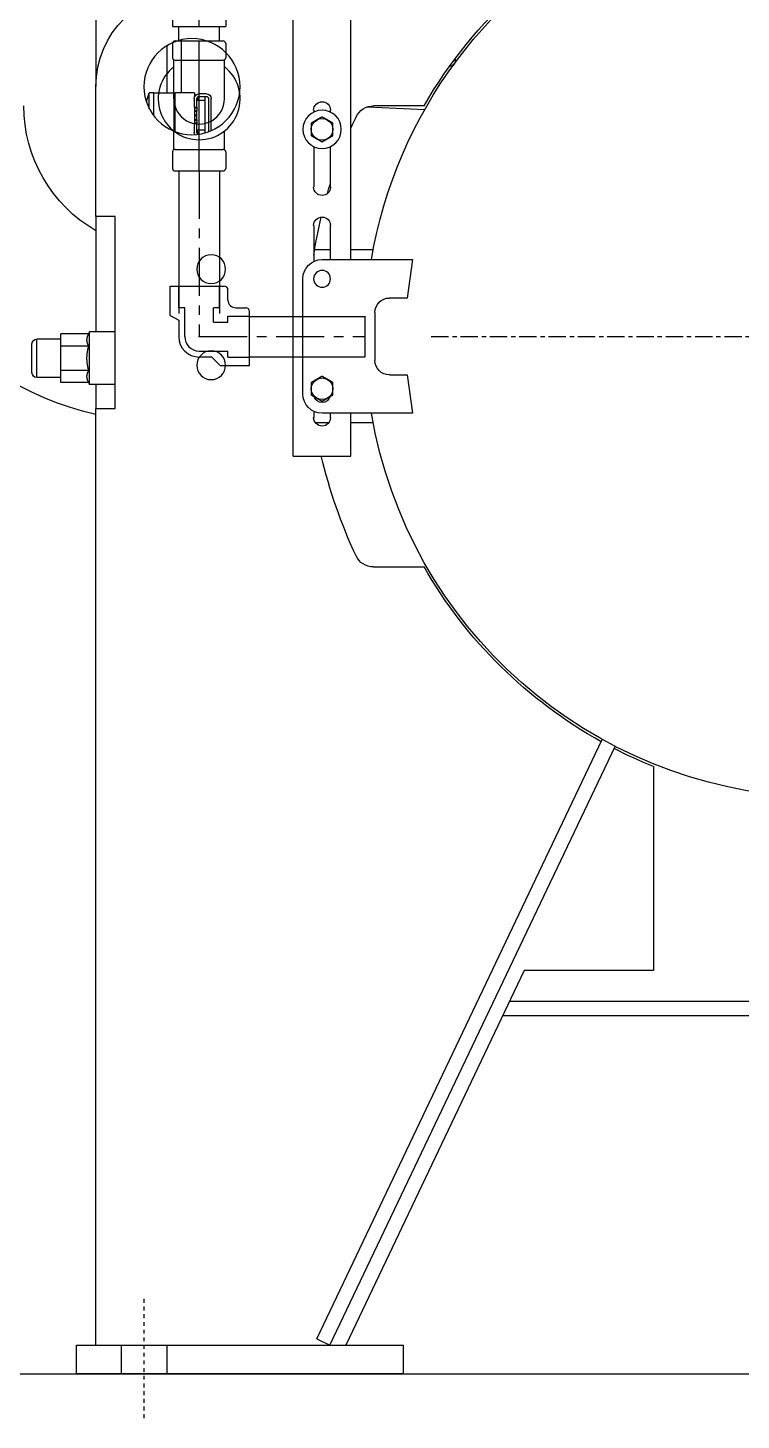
# Model space of a CAD drawing. Header units: inches. Extents: x -883 to 808, y -248 to 1051.
# Drawn here: x -428.11 to -409.56, y -177.88 to -141.65 of the extents above; entities that cross this region are included whole.
import ezdxf

# ---------------------------------------------------------------- set-up
doc = ezdxf.new("R2010")
doc.units = ezdxf.units.IN
doc.header["$MEASUREMENT"] = 0
doc.linetypes.add('CENTER', pattern=[2, 1.25, -0.25, 0.25, -0.25])
doc.linetypes.add('CHAIN', pattern=[0.7087, 0.4724, -0.0591, 0.1181, -0.0591])
doc.layers.get('0').update_dxf_attribs({"linetype": 'CONTINUOUS'})
for name, color, linetype in [('EQUIPMENT - COMPRESSORS', 41, 'CONTINUOUS'), ('P-RV', 193, 'CONTINUOUS'), ('TEXT', 7, 'CONTINUOUS')]:
    doc.layers.add(name, color=color, linetype=linetype)

# ---------------------------------------------------------------- blocks, each defined once
blk = doc.blocks.new('A$C084a53c6')
for p, q in [((37.25, 30.202), (37.25, 43.09)), ((38.75, 25.09), (38.75, 43.09)), ((43.884, 41.077), (43.884, 34.702)), ((43.884, 41.077), (43.884, 34.702)), ((41.658, 34.542), (41.658, 35.922)), ((42.033, 34.542), (42.033, 35.771)), ((34.538, 35.435), (34.538, 35.38)), ((34.538, 35.435), (34.538, 35.38)), ((34.688, 35.23), (34.688, 35.23)), ((34.688, 35.23), (34.688, 35.23)), ((41.009, 34.517), (41.199, 34.517)), ((41.199, 34.447), (41.009, 34.447)), ((41.038, 34.338), (41.038, 34.447)), ((41.207, 34.446), (41.254, 34.338)), ((41.314, 34.542), (41.833, 34.542)), ((41.314, 34.542), (41.314, 34.443)), ((41.833, 34.542), (41.833, 33.535)), ((42.377, 34.542), (41.857, 34.542)), ((41.857, 34.542), (41.857, 33.545)), ((42.377, 33.942), (42.377, 34.542)), ((42.377, 34.542), (42.495, 34.542)), ((42.57, 34.306), (42.495, 34.542)), ((42.495, 34.129), (42.495, 34.542)), ((43.884, 31.327), (43.884, 34.702)), ((43.884, 31.327), (43.884, 34.702)), ((36.818, 34.178), (35.331, 34.107)), ((36.818, 34.178), (35.331, 34.107)), ((35.349, 34.202), (36.664, 34.202)), ((35.349, 34.202), (36.664, 34.202)), ((37.781, 34.04), (37.781, 34.09)), ((38.218, 34.09), (38.218, 34.04)), ((40.884, 33.556), (40.884, 34.392)), ((40.954, 34.392), (40.954, 33.528)), ((41.038, 33.566), (41.038, 34.338)), ((41.038, 34.338), (41.254, 34.338)), ((41.254, 34.167), (41.254, 34.392)), ((41.254, 34.338), (41.254, 34.338)), ((41.324, 34.167), (41.254, 34.167)), ((41.255, 34.167), (41.255, 34.076)), ((41.255, 34.158), (41.314, 34.157)), ((41.314, 34.153), (41.255, 34.154)), ((41.255, 34.073), (41.255, 34.076)), ((41.255, 34.072), (41.255, 34.073)), ((41.255, 34.073), (41.314, 34.073)), ((41.255, 34.072), (41.255, 34.067)), ((41.314, 34.068), (41.255, 34.069)), ((41.255, 33.956), (41.255, 34.067)), ((41.314, 34.066), (41.255, 34.067)), ((41.314, 34.167), (41.314, 33.737)), ((41.324, 34.392), (41.324, 34.167)), ((41.254, 33.512), (41.254, 33.737)), ((41.254, 33.737), (41.324, 33.737)), ((41.255, 33.948), (41.255, 33.956)), ((41.255, 33.956), (41.314, 33.956)), ((41.255, 33.837), (41.255, 33.948)), ((41.314, 33.948), (41.255, 33.948)), ((41.255, 33.837), (41.314, 33.838)), ((41.255, 33.837), (41.255, 33.831)), ((41.255, 33.835), (41.314, 33.836)), ((41.255, 33.83), (41.255, 33.831)), ((41.314, 33.831), (41.255, 33.83)), ((41.255, 33.827), (41.255, 33.83)), ((41.255, 33.827), (41.255, 33.737)), ((41.255, 33.749), (41.314, 33.751)), ((41.314, 33.747), (41.255, 33.745)), ((41.324, 33.737), (41.324, 33.512)), ((41.038, 33.501), (41.038, 33.566)), ((41.038, 33.566), (41.254, 33.566)), ((41.254, 33.566), (41.21, 33.464)), ((41.254, 33.566), (41.254, 33.566)), ((41.314, 33.461), (41.314, 33.454)), ((37.781, 32.09), (37.781, 33.141)), ((38.218, 33.141), (38.218, 32.09)), ((43.384, 26.327), (43.384, 31.327)), ((43.384, 31.327), (43.884, 31.327)), ((43.384, 26.327), (43.384, 31.327)), ((43.384, 31.327), (43.884, 31.327)), ((43.884, 31.327), (43.884, 28.322)), ((43.884, 31.327), (43.884, 28.322)), ((37.781, 30.202), (37.781, 31.09)), ((38.218, 31.09), (38.218, 30.152)), ((36.672, 30.452), (37.25, 30.452)), ((36.672, 30.452), (37.25, 30.452)), ((37.781, 30.452), (38.196, 30.452)), ((37.781, 30.452), (38.196, 30.452)), ((38, 30.202), (35.65, 30.202)), ((35.65, 30.202), (35.785, 29.202)), ((38, 30.202), (35.65, 30.202)), ((35.65, 30.202), (35.785, 29.202)), ((38.5, 26.702), (38.5, 29.702)), ((38.5, 26.702), (38.5, 29.702)), ((35.785, 29.202), (36.25, 29.202)), ((35.785, 29.202), (36.25, 29.202)), ((36.625, 28.827), (36.625, 27.577)), ((36.625, 28.827), (36.625, 27.577)), ((43.384, 28.322), (44.045, 28.322)), ((44.045, 26.947), (44.045, 28.322)), ((44.072, 28.27), (44.045, 28.322)), ((44.072, 28.27), (44.795, 28.27)), ((44.795, 27.952), (44.795, 28.27)), ((44.072, 27.952), (44.795, 27.952)), ((44.795, 28.135), (45.42, 28.135)), ((44.795, 27.317), (44.795, 27.952)), ((45.42, 27.135), (45.42, 28.135)), ((45.545, 27.26), (45.545, 28.01)), ((35.785, 27.202), (35.65, 26.202)), ((35.785, 27.202), (35.65, 26.202)), ((36.25, 27.202), (35.785, 27.202)), ((36.25, 27.202), (35.785, 27.202)), ((44.072, 27.317), (44.795, 27.317)), ((44.795, 26.999), (44.795, 27.317)), ((43.384, 26.947), (44.045, 26.947)), ((43.884, 26.947), (43.884, 26.327)), ((43.884, 26.947), (43.884, 26.327)), ((44.072, 26.999), (44.045, 26.947)), ((44.072, 26.999), (44.795, 26.999)), ((44.795, 27.135), (45.42, 27.135)), ((35.65, 26.202), (38, 26.202)), ((35.65, 26.202), (38, 26.202)), ((37.25, 25.09), (37.25, 26.202)), ((37.781, 26.09), (37.781, 26.202)), ((38.218, 26.252), (38.218, 26.09)), ((43.884, 26.327), (43.384, 26.327)), ((43.884, 26.327), (43.384, 26.327)), ((43.884, 1.952), (43.884, 26.327)), ((43.884, 1.952), (43.884, 26.327)), ((36.672, 25.952), (37.25, 25.952)), ((36.672, 25.952), (37.25, 25.952)), ((37.83, 25.952), (38.169, 25.952)), ((37.83, 25.952), (38.169, 25.952)), ((38.75, 25.09), (37.25, 25.09)), ((36.664, 22.202), (35.349, 22.202)), ((36.664, 22.202), (35.349, 22.202)), ((37.8, 1.952), (30.38, 17.534)), ((37.8, 1.952), (30.38, 17.534)), ((38.138, 2.113), (30.711, 17.711)), ((38.138, 2.113), (30.711, 17.711)), ((29.384, 17.01), (29.384, 11.702)), ((29.384, 17.01), (29.384, 11.702)), ((29.384, 11.702), (32.742, 11.702)), ((29.384, 11.702), (32.742, 11.702)), ((32.742, 11.702), (37.384, 1.952)), ((32.742, 11.702), (37.384, 1.952)), ((26.072, 10.899), (33.124, 10.899)), ((26.329, 10.524), (33.302, 10.524)), ((44.384, 1.952), (35.884, 1.952)), ((35.884, 1.202), (35.884, 1.952)), ((44.384, 1.952), (35.884, 1.952)), ((35.884, 1.202), (35.884, 1.952)), ((38.138, 2.113), (37.8, 1.952)), ((38.138, 2.113), (37.8, 1.952)), ((44.384, 1.202), (44.384, 1.952)), ((44.384, 1.202), (44.384, 1.952)), ((35.884, 1.202), (44.384, 1.202)), ((35.884, 1.202), (44.384, 1.202))]:
    blk.add_line(p, q)
at = {"linetype": 'CHAIN', "ltscale": 0.952448}
blk.add_line((35.159, 28.202), (10.918, 28.202), dxfattribs=at)
at = {"linetype": 'CHAIN', "ltscale": 0.182112}
blk.add_line((42.634, 3.154), (42.634, 0), dxfattribs=at)
blk.add_line((42.634, 3.154), (42.634, 0), dxfattribs=at)
at = {"ltscale": 0.148466}
for p, q in [((42.041, 1.952), (42.041, 1.202)), ((43.228, 1.952), (43.228, 1.202))]:
    blk.add_line(p, q, dxfattribs=at)
for centre, radius in [((41.384, 34.702), 1.25), ((41.384, 34.702), 1.25), ((38, 33.59), 0.5), ((40.884, 29.952), 0.375), ((40.884, 29.952), 0.375), ((38, 29.702), 0.219), ((38, 29.702), 0.219), ((40.884, 27.452), 0.375), ((40.884, 27.452), 0.375)]:
    blk.add_circle(centre, radius)
for centre, radius, start, end in [((24.884, 28.202), 12, 116.1937, 350.4059), ((24.884, 28.202), 12, 116.1937, 350.4059), ((24.884, 28.202), 12, 9.5941, 63.8063), ((24.884, 28.202), 12, 9.5941, 63.8063), ((24.884, 28.202), 12.062, 29.8287, 48.2549), ((24.884, 28.202), 12.062, 29.8287, 48.2549), ((41.384, 34.702), 2.5, 0, 90), ((41.384, 34.702), 2.5, 0, 90), ((34.688, 35.38), 0.15, 180, 270), ((34.688, 35.38), 0.15, 180, 270), ((41.009, 34.392), 0.125, 90, 180), ((41.009, 34.392), 0.055, 90, 180), ((41.199, 34.392), 0.125, 0, 90), ((41.199, 34.392), 0.055, 0, 90), ((36.664, 33.702), 0.5, 25.029, 90), ((36.664, 33.702), 0.5, 25.029, 90), ((38, 34.09), 0.219, 0, 180), ((42.009, 34.202), 8.25, 283.1366, 0), ((42.009, 34.202), 3.75, 300, 0), ((24.884, 28.202), 13.5, 23.6612, 25.029), ((24.884, 28.202), 13.5, 23.6612, 25.029), ((38, 33.59), 0.281, 120, 180), ((38, 33.59), 0.281, 60, 120), ((38, 33.59), 0.281, 0, 60), ((38, 33.59), 0.281, 180, 240), ((38, 33.59), 0.281, 240, 300), ((38, 33.59), 0.281, 300, 0), ((41.199, 33.512), 0.055, 295.6817, 0), ((41.199, 33.512), 0.125, 332.459, 0), ((24.884, 28.202), 13.5, 15.987, 17.1984), ((24.884, 28.202), 13.5, 15.987, 17.1984), ((38, 32.09), 0.219, 180, 0), ((38, 31.09), 0.219, 0, 180), ((24.884, 28.202), 13.5, 8.9979, 13.3017), ((24.884, 28.202), 13.5, 8.9979, 13.3017), ((38, 29.702), 0.5, 0, 90), ((38, 29.702), 0.5, 0, 90), ((36.25, 28.827), 0.375, 0, 90), ((36.25, 28.827), 0.375, 0, 90), ((45.42, 28.01), 0.125, 0, 90), ((36.25, 27.577), 0.375, 270, 0), ((36.25, 27.577), 0.375, 270, 0), ((45.42, 27.26), 0.125, 270, 0), ((38, 26.84), 0.281, 120, 180), ((38, 26.84), 0.281, 180, 240), ((38, 26.84), 0.281, 60, 120), ((38, 26.84), 0.281, 0, 60), ((38, 26.84), 0.281, 300, 0), ((38, 26.84), 0.5, 357.4374, 2.5626), ((38, 26.702), 0.219, 197.4133, 342.3929), ((38, 26.702), 0.219, 197.4133, 342.3929), ((38, 26.84), 0.281, 240, 300), ((38, 26.702), 0.5, 270, 0), ((38, 26.702), 0.5, 270, 0), ((38, 26.09), 0.219, 180, 0), ((24.884, 28.202), 13.5, 350.706, 351.0021), ((24.884, 28.202), 13.5, 350.706, 351.0021), ((24.884, 28.202), 13.5, 334.971, 346.6746), ((24.884, 28.202), 13.5, 334.971, 346.6746), ((36.664, 22.702), 0.5, 270, 334.971), ((36.664, 22.702), 0.5, 270, 334.971), ((24.884, 28.202), 12.062, 299.0281, 330.1713), ((24.884, 28.202), 12.062, 299.0281, 330.1713), ((24.884, 28.202), 12.062, 291.9043, 297.2448), ((24.884, 28.202), 12.062, 291.9043, 297.2448)]:
    blk.add_arc(centre, radius, start, end)
for points, weights in [([(37.719, 33.753), (37.794, 33.796), (37.859, 33.834)], [1.01001874936, 1.04314139574, 1]), ([(37.719, 33.59), (37.719, 33.666), (37.719, 33.753)], [1, 1.04314139574, 1.01001874936]), ([(37.859, 33.834), (37.925, 33.872), (38, 33.915)], [1, 1.04314139574, 1.01001874936]), ([(38, 33.915), (38.075, 33.872), (38.141, 33.834)], [1.01001874936, 1.04314139574, 1]), ([(38.141, 33.834), (38.206, 33.796), (38.281, 33.753)], [1, 1.04314139574, 1.01001874936]), ([(38.281, 33.753), (38.281, 33.666), (38.281, 33.59)], [1.01001874936, 1.04314139574, 1]), ([(37.719, 33.428), (37.719, 33.515), (37.719, 33.59)], [1.01001874936, 1.04314139574, 1]), ([(37.859, 33.347), (37.794, 33.385), (37.719, 33.428)], [1, 1.04314139574, 1.01001874936]), ([(38, 33.266), (37.925, 33.309), (37.859, 33.347)], [1.01001874936, 1.04314139574, 1]), ([(38.141, 33.347), (38.075, 33.309), (38, 33.266)], [1, 1.04314139574, 1.01001874936]), ([(38.281, 33.428), (38.206, 33.385), (38.141, 33.347)], [1.01001874936, 1.04314139574, 1]), ([(38.281, 33.59), (38.281, 33.515), (38.281, 33.428)], [1, 1.04314139574, 1.01001874936]), ([(44.072, 27.952), (44.153, 28.111), (44.072, 28.27)], [1.04422863406, 1.20577136594, 1.04422863406]), ([(44.072, 27.317), (44.153, 27.635), (44.072, 27.952)], [1.04422863406, 1.20577136594, 1.04422863406]), ([(44.072, 26.999), (44.153, 27.158), (44.072, 27.317)], [1.04422863406, 1.20577136594, 1.04422863406]), ([(37.719, 27.003), (37.794, 27.046), (37.859, 27.084)], [1.01001874936, 1.04314139574, 1]), ([(37.719, 26.84), (37.719, 26.916), (37.719, 27.003)], [1, 1.04314139574, 1.01001874936]), ([(37.719, 26.678), (37.719, 26.765), (37.719, 26.84)], [1.01001874936, 1.04314139574, 1]), ([(37.859, 27.084), (37.925, 27.122), (38, 27.165)], [1, 1.04314139574, 1.01001874936]), ([(38, 27.165), (38.075, 27.122), (38.141, 27.084)], [1.01001874936, 1.04314139574, 1]), ([(38.141, 27.084), (38.206, 27.046), (38.281, 27.003)], [1, 1.04314139574, 1.01001874936]), ([(38.281, 27.003), (38.281, 26.916), (38.281, 26.84)], [1.01001874936, 1.04314139574, 1]), ([(38.281, 26.84), (38.281, 26.765), (38.281, 26.678)], [1, 1.04314139574, 1.01001874936]), ([(37.859, 26.597), (37.794, 26.635), (37.719, 26.678)], [1, 1.04314139574, 1.01001874936]), ([(38, 26.516), (37.925, 26.559), (37.859, 26.597)], [1.01001874936, 1.04314139574, 1]), ([(38.141, 26.597), (38.075, 26.559), (38, 26.516)], [1, 1.04314139574, 1.01001874936]), ([(38.281, 26.678), (38.206, 26.635), (38.141, 26.597)], [1.01001874936, 1.04314139574, 1])]:
    blk.add_rational_spline(points, weights, degree=2)
blk = doc.blocks.new('A$Ce5441a6a')
for p, q in [((0.031, 8.385), (0.031, 8.51)), ((0.031, 8.385), (0.219, 8.26)), ((0.201, 8.51), (1.929, 8.51)), ((0.468, 8.26), (0.468, 8.45)), ((1.065, 3.755), (1.065, 8.635)), ((1.662, 8.26), (1.662, 8.45)), ((2.099, 8.385), (1.911, 8.26)), ((2.099, 8.385), (2.099, 8.51)), ((0.156, 8.26), (1.974, 8.26)), ((0.156, 7.567), (0.156, 8.26)), ((1.974, 7.567), (1.974, 8.26)), ((2.005, 7.567), (0.125, 7.567)), ((0.125, 7.567), (0.125, 6.627)), ((2.005, 7.567), (2.005, 6.627)), ((0.055, 6.505), (2.075, 6.505)), ((0.125, 6.383), (0.125, 5.88)), ((2.005, 6.383), (2.005, 5.88)), ((0.25, 5.755), (0.125, 5.88)), ((0.415, 5.88), (0.125, 5.88)), ((2.005, 5.88), (1.715, 5.88)), ((1.88, 5.755), (2.005, 5.88)), ((0.25, 5.755), (0.25, 5.005)), ((0.488, 5.755), (0.25, 5.755)), ((1.88, 5.755), (1.642, 5.755)), ((1.88, 5.755), (1.88, 5.005)), ((0.125, 4.942), (0.125, 4.067)), ((0.187, 5.005), (1.942, 5.005)), ((0.565, 4.115), (0.565, 4.895)), ((1.565, 4.115), (1.565, 4.895)), ((2.005, 4.942), (2.005, 4.067)), ((0.187, 4.005), (1.942, 4.005)), ((0.375, 4.005), (0.375, 3.755)), ((1.755, 4.005), (1.755, 3.755)), ((0.375, 3.755), (1.755, 3.755)), ((0.54, 3.38), (0.54, 3.755)), ((1.59, 3.38), (1.59, 3.755)), ((0.375, 3.318), (0.375, 2.943)), ((0.437, 3.38), (1.692, 3.38)), ((1.065, 0), (1.065, 3.38)), ((1.755, 3.318), (1.755, 2.943)), ((0.407, 1.875), (0.407, 2.88)), ((0.437, 2.88), (1.692, 2.88)), ((1.722, 1.875), (1.722, 2.88)), ((0.407, 0.56), (0.407, 1.037)), ((1.722, 0.56), (1.722, 1.037)), ((0.375, 0.498), (0.375, 0.062)), ((0.437, 0.56), (1.692, 0.56)), ((1.755, 0.498), (1.755, 0.062)), ((0.437, 0), (1.692, 0))]:
    blk.add_line(p, q)
for points in [[(2.099, 8.51, 0.333267), (2.075, 8.541, 0.06103), (1.893, 8.598, 0.017574), (1.589, 8.624, 0.010202), (1.065, 8.635, 0.010202), (0.541, 8.624, 0.017574), (0.237, 8.598, 0.06103), (0.055, 8.541, 0.333267), (0.031, 8.51, 0.333267)], [(0.468, 8.45, 0.275217), (0.458, 8.467, 0.06905), (0.39, 8.492, 0.032029), (0.311, 8.505, 0.023177), (0.201, 8.51, 0.181009), (0.188, 8.505, 0.032029), (0.109, 8.492, 0.06905), (0.041, 8.467, 0.275217), (0.031, 8.45, 0.336215)], [(1.662, 8.45, 0.333969), (1.651, 8.465, 0.040595), (1.515, 8.492, 0.010514), (1.272, 8.505, 0.012395), (1.065, 8.51, 0.012395), (0.858, 8.505, 0.010514), (0.615, 8.492, 0.040595), (0.479, 8.465, 0.333969), (0.468, 8.45, 0.279783)], [(1.662, 8.45, -0.275217), (1.672, 8.467, -0.06905), (1.74, 8.492, -0.032029), (1.819, 8.505, -0.023177), (1.929, 8.51, -0.181007), (1.942, 8.505, -0.032029), (2.021, 8.492, -0.06905), (2.089, 8.467, -0.275217), (2.099, 8.45, -0.336215)], [(0.565, 4.895, 0.174705), (0.552, 4.932, 0.104203), (0.501, 4.973, 0.064948), (0.434, 4.996, 0.051099), (0.345, 5.005, 0.051099), (0.256, 4.996, 0.064948), (0.189, 4.973, 0.104203), (0.138, 4.932, 0.174705), (0.125, 4.895, 0.174705)], [(0.565, 4.895, -0.277447), (0.583, 4.926, -0.068027), (0.711, 4.973, -0.031429), (0.859, 4.996, -0.022723), (1.065, 5.005, -0.022723), (1.271, 4.996, -0.031429), (1.419, 4.973, -0.068027), (1.547, 4.926, -0.277447), (1.565, 4.895, -0.277447)], [(1.565, 4.895, -0.174705), (1.578, 4.932, -0.104203), (1.629, 4.973, -0.064948), (1.696, 4.996, -0.051099), (1.785, 5.005, -0.051099), (1.874, 4.996, -0.064948), (1.941, 4.973, -0.104203), (1.992, 4.932, -0.174705), (2.005, 4.895, -0.174705)], [(0.565, 4.115, -0.174705), (0.552, 4.078, -0.104203), (0.501, 4.037, -0.064948), (0.434, 4.014, -0.051099), (0.345, 4.005, -0.051099), (0.256, 4.014, -0.064948), (0.189, 4.037, -0.104203), (0.138, 4.078, -0.174705), (0.125, 4.115, -0.174705)], [(0.565, 4.115, 0.277447), (0.583, 4.084, 0.068027), (0.711, 4.037, 0.031429), (0.859, 4.014, 0.022723), (1.065, 4.005, 0.022723), (1.271, 4.014, 0.031429), (1.419, 4.037, 0.068027), (1.547, 4.084, 0.277447), (1.565, 4.115, 0.277447)], [(1.565, 4.115, 0.174705), (1.578, 4.078, 0.104203), (1.629, 4.037, 0.064948), (1.696, 4.014, 0.051099), (1.785, 4.005, 0.051099), (1.874, 4.014, 0.064948), (1.941, 4.037, 0.104203), (1.992, 4.078, 0.174705), (2.005, 4.115, 0.174705)]]:
    blk.add_lwpolyline(points, format="xyb")
blk.add_lwpolyline([(0.56, 7.38), (0.055, 6.505), (0.56, 5.63), (1.57, 5.63), (2.075, 6.505), (1.57, 7.38)], close=True)
for radius in [0.875, 0.657]:
    blk.add_circle((1.065, 6.505), radius)
for centre, radius, start, end in [((0.187, 4.942), 0.0625, 90, 180), ((1.942, 4.942), 0.0625, 0, 90), ((0.187, 4.067), 0.0625, 180, 270), ((1.942, 4.067), 0.0625, 270, 0), ((0.437, 3.318), 0.0625, 90, 180), ((1.692, 3.318), 0.0625, 0, 90), ((0.437, 2.943), 0.0625, 180, 270), ((1.692, 2.943), 0.0625, 270, 0), ((1.065, 1.875), 1.065, 128.1244, 51.8756), ((1.065, 1.875), 0.658, 179.9649, 0.0351), ((0.437, 0.498), 0.0625, 90, 180), ((1.692, 0.498), 0.0625, 0, 90), ((0.437, 0.062), 0.0625, 180, 270), ((1.692, 0.062), 0.0625, 270, 0)]:
    blk.add_arc(centre, radius, start, end)
blk = doc.blocks.new('07590ELL')
for p, q in [((0.55, 0.75), (0.4247, 0.533)), ((0.55, 0.75), (1.3125, 0.75)), ((1.3125, 0.75), (1.3125, -0.65)), ((0.4247, 0.533), (0, 0.533)), ((0, 0.375), (0.75, 0.375)), ((0.75, 0.533), (1.3125, 0.533)), ((0.75, 0.375), (0.75, 0.533)), ((-0.533, -0.333), (-0.533, 0)), ((-0.375, 0), (-0.375, -0.75)), ((-0.75, -0.55), (-0.533, -0.333)), ((-0.75, -0.55), (-0.75, -1.3125)), ((0.375, -0.375), (0.75, -0.375)), ((0.375, -0.375), (0.375, -0.75)), ((0.75, -0.533), (0.75, -0.375)), ((0.75, -0.533), (1.3125, -0.533)), ((-0.533, -0.75), (-0.375, -0.75)), ((-0.533, -0.75), (-0.533, -1.3125)), ((0.375, -0.75), (0.533, -0.75)), ((0.533, -0.75), (0.533, -1.3125)), ((0.75, -0.95), (0.75, -1.2125)), ((0.95, -0.75), (1.2125, -0.75)), ((-0.75, -1.3125), (0.65, -1.3125))]:
    blk.add_line(p, q)
for centre, radius, start, end in [((0, 0), 0.533, 90, 180), ((0, 0), 0.375, 90, 180), ((1.2125, -0.65), 0.1, 270, 360), ((0.95, -0.95), 0.2, 90, 180), ((0.65, -1.2125), 0.1, 270, 0)]:
    blk.add_arc(centre, radius, start, end)
blk.add_point((0, 0))

msp = doc.modelspace()

# ---------------------------------------------------------------- linework, layer by layer
at = {"layer": 'P-RV'}
for p, q in [((-424.18219, -145.36743), (-424.18219, -149.07706)), ((-423.13219, -145.36743), (-423.13219, -149.07706)), ((-422.34469, -149.15493), (-419.34469, -149.15493)), ((-419.34469, -149.14693), (-419.34469, -150.20493)), ((-422.34469, -150.20493), (-419.34469, -150.20493))]:
    msp.add_line(p, q, dxfattribs=at)
at = {"layer": 'P-RV', "color": 7, "linetype": 'CENTER'}
for p, q in [((-423.65719, -145.36743), (-423.65719, -149.67993)), ((-423.65719, -149.67993), (-419.34469, -149.67993))]:
    msp.add_line(p, q, dxfattribs=at)
at = {"layer": 'TEXT'}
msp.add_line((-757.14091, -176.67593), (707.13671, -176.67593), dxfattribs=at)

# ---------------------------------------------------------------- block references
at = {"layer": 'EQUIPMENT - COMPRESSORS', "xscale": -1}
msp.add_blockref('A$C084a53c6', (-382.46019, -177.87785), dxfattribs=at)
at = {"layer": 'P-RV'}
msp.add_blockref('A$Ce5441a6a', (-424.72219, -145.36743), dxfattribs=at)
at = {"layer": 'P-RV', "rotation": 90}
msp.add_blockref('07590ELL', (-423.65719, -149.67993), dxfattribs=at)

doc.saveas('drawing.dxf')
